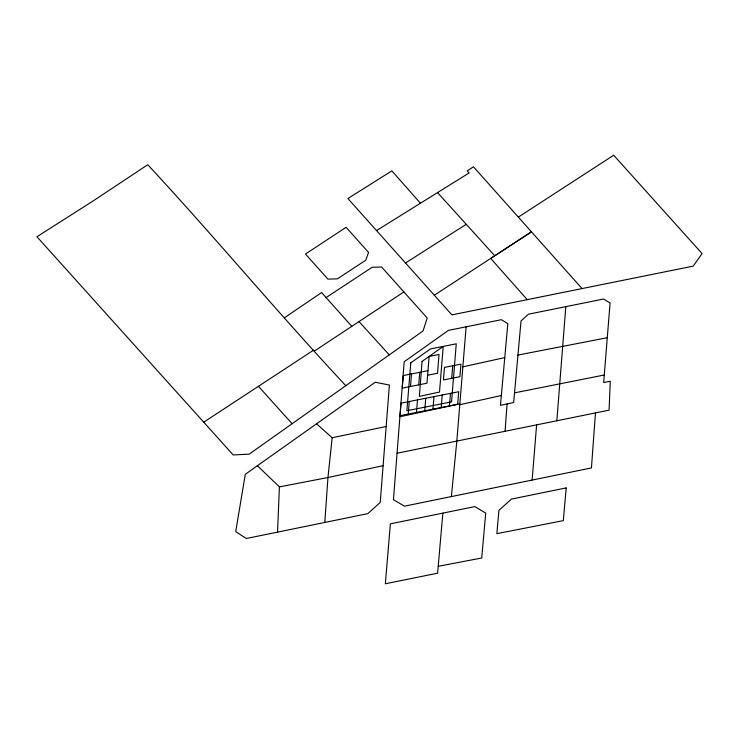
<?xml version="1.0" encoding="UTF-8"?>
<svg xmlns="http://www.w3.org/2000/svg" width="739" height="739" viewBox="0 0 739 739"><rect width="100%" height="100%" fill="white"/><g stroke="black" fill="none" stroke-linecap="round" stroke-linejoin="round"><path stroke-width="1.11" d="M277.541 532.126L367.874 513.623L380.243 502.381L389.398 385.065L375.236 382.229L245.283 474.309L235.713 531.627L246.281 538.5L277.541 532.126L279.407 486.881L257.384 465.736M324.809 522.445L327.959 477.523L332.171 437.728L316.551 423.826M595.468 412.925L591.44 467.935L404.436 506.178L393.434 499.684L404.196 361.731L448.444 330.37L501.301 319.701L507.832 323.627L500.46 405.332L513.66 402.543L521.032 320.948L528.477 314.195L603.514 299.036L610.081 302.935L603.671 382.543L610.257 381.259L609.093 410.154L397.065 453.219M505.07 431.28L507.074 403.937M556.836 420.768L565.815 306.657M408.242 414.062L409.258 401.526M410.478 386.479L411.503 373.934M416.482 412.427L417.498 399.891M418.727 384.843L419.743 372.299M424.722 410.801L425.738 398.256M432.962 409.166L433.987 396.621M441.211 407.531L442.227 394.986M449.451 405.896L450.467 393.36M451.695 378.303L452.711 365.768M466.115 326.795L456.831 441.072L451.353 496.58M532.126 480.064L536.616 424.879M442.855 513.115L437.617 573.187L385.342 583.773L390.377 523.849L474.817 506.584L485.708 513.078L481.726 558L438.209 566.323M326.093 297.577L372.114 267.306L381.601 267.01L427.225 318.019L423.041 330.961L249.182 454.143L233.191 454.947L36.95 236.739L93.271 200.86L147.763 164.723C215.04 237.237 278.224 313.391 345.806 385.684M284.469 317.752L321.604 292.561L351.801 326.352M314.5 350.997L403.9 291.923M203.696 422.218L313.669 350.092M434.347 295.212L531.452 231.834L490.724 258.428L527.221 299.646M518.325 217.118L613.693 155.227L702.05 253.542L693.219 266.123L451.908 314.869L347.884 198.532L391.836 170.885L420.445 203.234M405.499 262.982L466.254 224.305M376.53 230.559L469.126 172.935L467.242 170.848L473.459 166.783L582.046 288.579M462.845 366.84L504.774 357.602M459.778 404.713L501.338 395.531M399.919 416.75L459.852 403.836M383.116 465.699L327.959 477.523L279.407 486.881M604.262 375.006L514.538 392.862M332.171 437.728L386.164 426.505M607.282 337.714L517.947 355.062M427.983 370.664L403.254 375.569L402.238 388.104L426.966 383.208L429.147 356.42L439.031 354.461L437.506 373.269L427.613 375.227M359.006 321.594L389.268 354.877M437.543 192.593L494.77 255.777M258.456 386.331L292.099 423.715M422.071 361.426L419.355 396.381L439.511 392.039L443.224 346.443L422.071 361.426M401.018 403.152L399.993 415.697L457.69 404.261L458.716 391.725L401.018 403.152M410.773 362.877L406.884 410.718L451.547 401.859L456.268 343.801L430.467 348.919L410.773 362.877M444.472 367.403L443.446 379.938L459.935 376.678L460.951 364.133L444.472 367.403M566.194 487.906L563.312 520.635L496.857 533.65L498.917 510.372L511.36 499.111L566.194 487.906M368.549 252.405L365.777 260.193L337.39 278.852L327.913 279.12L305.484 254.04L346.101 227.298L368.549 252.405"/></g></svg>
